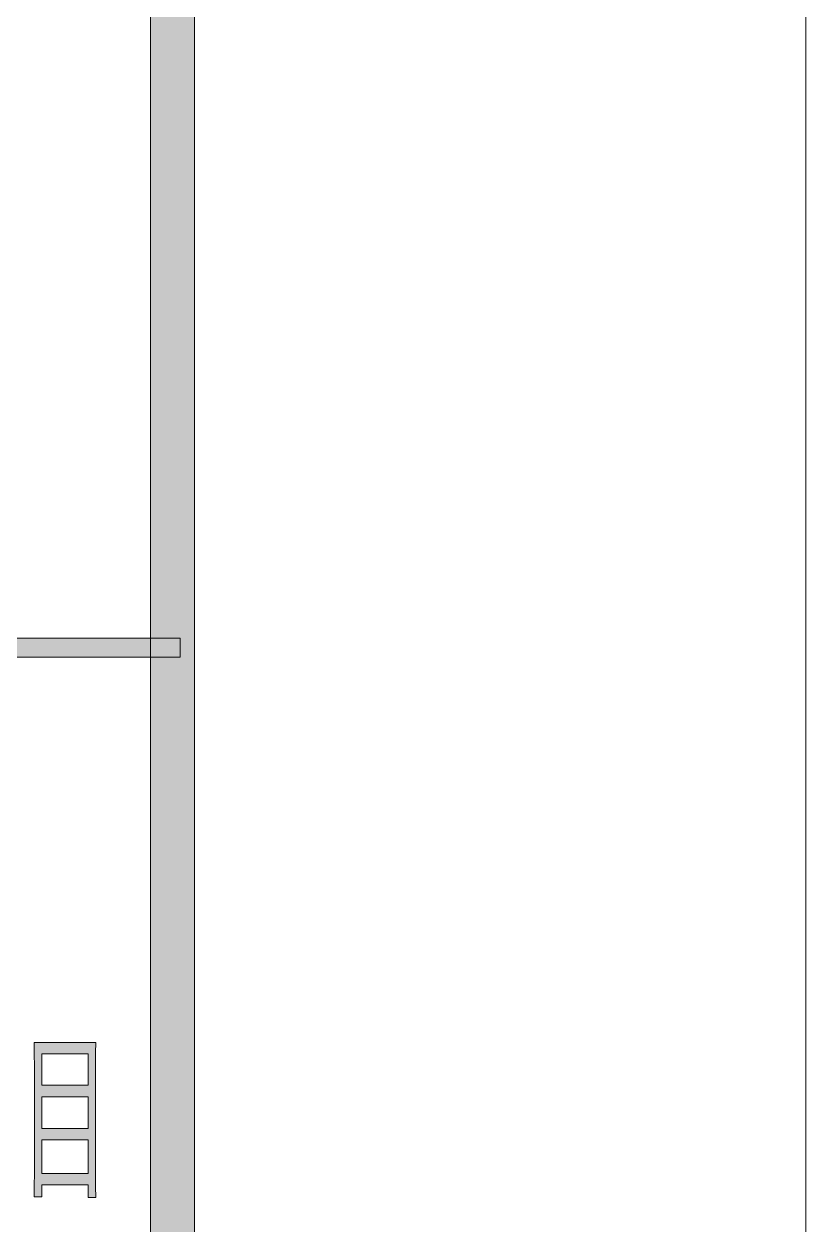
# Model space of a CAD drawing. Header units: millimetres. Extents: x -30643 to 86172, y -19411 to 63186.
# Drawn here: x 83744 to 86172, y -7530 to -3800 of the extents above; entities that cross this region are included whole.
import ezdxf

# ---------------------------------------------------------------- set-up
doc = ezdxf.new("R2010")
doc.units = ezdxf.units.MM

msp = doc.modelspace()

# ---------------------------------------------------------------- hatches: boundary and pattern name
h = msp.add_hatch(color=0)
h.dxf.hatch_style = 2
h.paths.add_polyline_path([(84273.8, -17512.8), (84136.6, -17374.9), (84136.6, 61150), (84273.8, 61288)])
h = msp.add_hatch(color=0)
h.dxf.hatch_style = 2
h.paths.add_polyline_path([(77371.4, -5766.3), (77371.4, -5707.2), (84229.5, -5707.2), (84229.5, -5766.3)])
h = msp.add_hatch(color=0)
h.paths.add_polyline_path([(83967, -6963.3), (83966.3, -6995), (83966.3, -7056.2), (83966.3, -7085), (83966.3, -7343.3), (83966.3, -7360.2), (83966.3, -7410.8), (83967, -7444.6), (83943.1, -7444.6), (83943.1, -7405.2), (83799.6, -7405.2), (83799.6, -7442.5), (83776.3, -7442.5), (83776.3, -7412.9), (83777, -7365.1), (83777, -7347.5), (83777, -7085), (83777, -7048.4), (83776.3, -6987.9), (83776.3, -6963.3)])
h.paths.add_polyline_path([(83943.1, -7370), (83943.1, -7265.9), (83799.6, -7265.9), (83799.6, -7370)])
h.paths.add_polyline_path([(83943.1, -7230.7), (83943.1, -7131.5), (83799.6, -7131.5), (83799.6, -7230.7)])
h.paths.add_polyline_path([(83943.1, -7095.6), (83943.1, -6998.5), (83799.6, -6998.5), (83799.6, -7095.6)])

# ---------------------------------------------------------------- linework, layer by layer
at = {"color": 0, "lineweight": 0}
for points in [[(-30643.3, -19410.7), (86171.7, -19410.7), (86171.7, 63185.8), (-30643.3, 63185.8)], [(84273.8, -17512.8), (84136.6, -17374.9), (84136.6, 61150), (84273.8, 61288)], [(77371.4, -5766.3), (77371.4, -5707.2), (84229.5, -5707.2), (84229.5, -5766.3)], [(83967, -6963.3), (83966.3, -6995), (83966.3, -7056.2), (83966.3, -7085), (83966.3, -7343.3), (83966.3, -7360.2), (83966.3, -7410.8), (83967, -7444.6), (83943.1, -7444.6), (83943.1, -7405.2), (83799.6, -7405.2), (83799.6, -7442.5), (83776.3, -7442.5), (83776.3, -7412.9), (83777, -7365.1), (83777, -7347.5), (83777, -7085), (83777, -7048.4), (83776.3, -6987.9), (83776.3, -6963.3)], [(83943.1, -7095.6), (83943.1, -6998.5), (83799.6, -6998.5), (83799.6, -7095.6)], [(83943.1, -7230.7), (83943.1, -7131.5), (83799.6, -7131.5), (83799.6, -7230.7)], [(83943.1, -7370), (83943.1, -7265.9), (83799.6, -7265.9), (83799.6, -7370)]]:
    msp.add_lwpolyline(points, close=True, dxfattribs=at)

doc.saveas('drawing.dxf')
